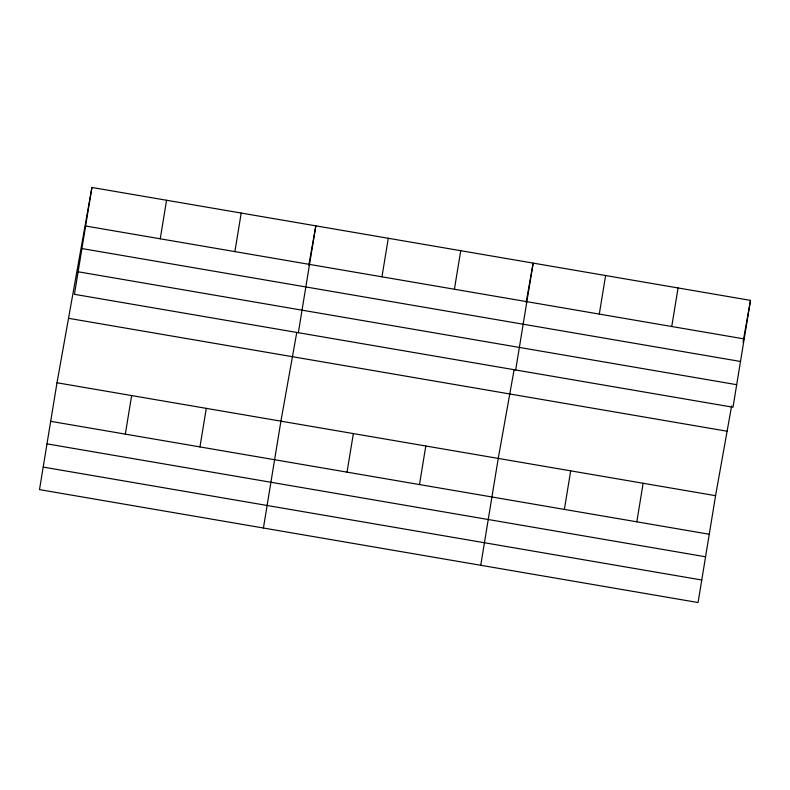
<?xml version="1.0" encoding="UTF-8"?>
<svg xmlns="http://www.w3.org/2000/svg" width="790" height="790" viewBox="0 0 790 790"><rect width="100%" height="100%" fill="white"/><g stroke="black" fill="none" stroke-linecap="round" stroke-linejoin="round"><path stroke-width="1.19" d="M91.926 187.457L74.428 294.315L733.001 407.235L750.5 300.378L91.926 187.457L56.998 382.765L39.5 489.622L698.074 602.543L715.572 495.685L731.639 405.882M125.324 434.125L131.634 395.563M160.252 238.807L166.562 200.255M199.959 446.923L206.279 408.361M234.887 251.605L241.197 213.053M263.416 528.016L280.914 421.159L296.754 332.56M298.344 332.709L315.842 225.851L308.801 265.233M347.047 472.144L353.357 433.582M381.965 276.826L388.285 238.264M419.49 484.566L425.8 446.004M454.408 289.249L460.728 250.687M480.745 565.285L498.243 458.427L514.093 369.819M515.673 369.967L533.171 263.11L526.13 302.501M564.376 509.402L570.686 470.85M599.294 314.094L605.614 275.532M636.819 521.825L643.129 483.263M671.747 326.517L678.057 287.955M743.035 342.149L750.5 300.378M85.606 226.009L744.19 338.93M81.923 248.554L740.497 361.474M78.111 271.77L736.695 384.691M68.523 318.311L727.096 431.231M56.998 382.765L715.572 495.685M50.688 421.327L709.262 534.247M46.995 443.862L705.569 556.782M43.193 467.088L701.767 580.008"/></g></svg>
